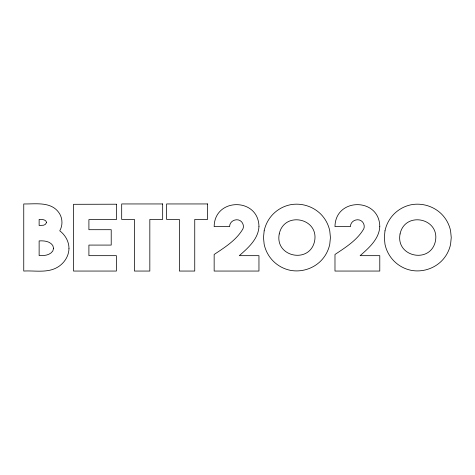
<?xml version="1.0" encoding="UTF-8"?>
<svg xmlns="http://www.w3.org/2000/svg" width="475" height="475" viewBox="0 0 475 475"><rect width="100%" height="100%" fill="white"/><g stroke="black" fill="none" stroke-linecap="round" stroke-linejoin="round"><path stroke-width="0.71" d="M258.958 226.617C258.341 239.02 247.974 248.057 239.287 255.669L258.958 255.669L258.958 271.053L214.154 271.053L214.154 254.475C224.8 247.38 236.396 240.166 242.957 228.819C243.96 226.367 243.212 223.612 241.478 221.694C237.387 217.449 229.431 220.667 229.639 226.628L214.154 226.628C214.451 197.345 258.655 197.327 258.958 226.617M379.786 226.617C379.169 239.02 368.802 248.057 360.109 255.669L379.786 255.669L379.786 271.053L334.982 271.053L334.982 254.475C345.628 247.38 357.224 240.166 363.785 228.819C364.788 226.367 364.04 223.612 362.306 221.694C358.215 217.449 350.259 220.667 350.467 226.628L334.982 226.628C335.279 197.345 379.483 197.327 379.786 226.617M264.153 230.826L263.494 237.542L264.153 244.263A33.79 33.79 0 0 0 273.285 261.173A33.784 33.784 0 0 0 290.195 270.305C301.085 272.424 312.663 268.927 320.589 261.173A33.47 33.47 0 0 0 329.763 244.263L330.422 237.542L329.763 230.826A33.47 33.47 0 0 0 320.589 213.916C312.663 206.162 301.085 202.659 290.195 204.784A33.784 33.784 0 0 0 273.285 213.916A33.79 33.79 0 0 0 264.153 230.826M279.235 233.926C274.675 257.088 309.682 264.231 314.593 241.163C319.152 218.001 284.145 210.858 279.235 233.926M384.982 230.826L384.322 237.542L384.982 244.263A33.79 33.79 0 0 0 394.113 261.173A33.784 33.784 0 0 0 411.023 270.305C421.913 272.424 433.491 268.927 441.418 261.173A33.47 33.47 0 0 0 450.591 244.263L451.25 237.542L450.591 230.826A33.47 33.47 0 0 0 441.418 213.916C433.491 206.162 421.913 202.659 411.023 204.784A33.784 33.784 0 0 0 394.113 213.916A33.79 33.79 0 0 0 384.982 230.826M400.063 233.926C395.503 257.088 430.51 264.231 435.421 241.163C439.981 218.001 404.973 210.858 400.063 233.926M68.976 248.288C68.958 256.084 64.244 263.227 57.659 267.17C47.429 273.315 34.99 270.37 23.75 271.053L23.75 203.947C35.34 204.191 50.433 201.364 58.544 212.165C62.617 217.461 63.086 225.025 59.761 230.808C65.218 234.947 68.922 241.359 68.976 248.288M53.592 248.288L52.767 251.067C49.697 255.396 43.997 255.835 39.134 255.58L39.134 240.902C44.003 240.647 49.744 241.074 52.767 245.462L53.592 248.288M46.651 222.425L45.279 224.426L43.676 225.197L39.134 225.512L39.134 219.42C41.794 219.313 45.725 219.325 46.651 222.425M116.405 204.214L73.512 204.303L73.512 271.053L116.405 271.053L116.405 255.669L88.902 255.669L88.902 245.082L111.215 245.082L111.215 229.698L88.902 229.698L88.902 219.598L116.405 219.598L116.405 204.214M162.67 203.947L121.689 203.947L121.689 219.42L134.437 219.42L134.437 271.053L149.827 271.053L149.827 219.42L162.67 219.42L162.67 203.947M207.581 203.947L166.606 203.947L166.606 219.42L179.354 219.42L179.354 271.053L194.744 271.053L194.744 219.42L207.581 219.42L207.581 203.947"/></g></svg>
